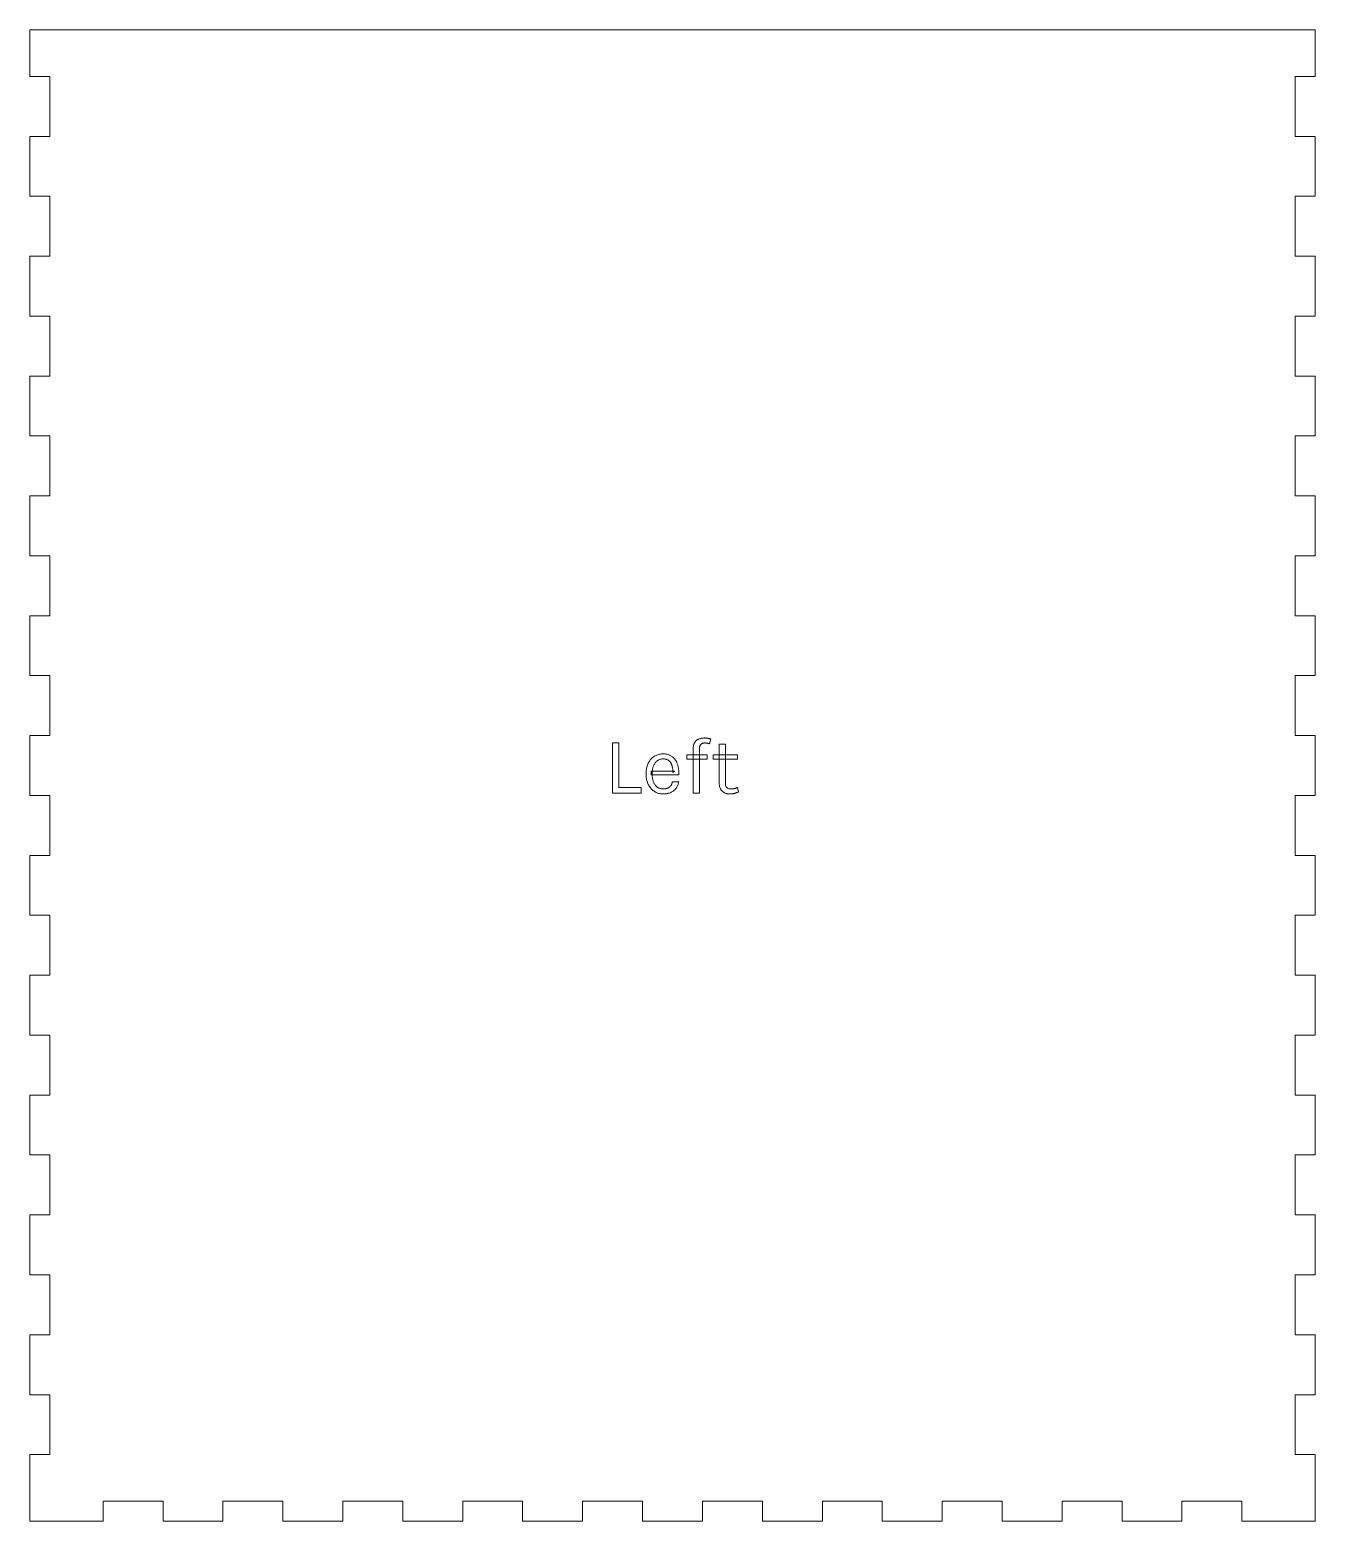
# Model space of a CAD drawing. Extents: x 0 to 665, y 0 to 451.
# Drawn here: x 236 to 429, y 227 to 451 of the extents above; entities that cross this region are included whole.
import ezdxf

# ---------------------------------------------------------------- set-up
doc = ezdxf.new("R2010")
doc.units = 0
doc.layers.get('0').update_dxf_attribs({"lineweight": 0})

msp = doc.modelspace()

# ---------------------------------------------------------------- linework, layer by layer
for p, q in [((239, 451), (236, 451)), ((236, 451), (236, 444)), ((426, 451), (239, 451)), ((429, 451), (426, 451)), ((429, 444), (429, 451)), ((236, 444), (239, 444)), ((239, 444), (239, 435)), ((426, 435), (426, 444)), ((426, 444), (429, 444)), ((239, 435), (236, 435)), ((236, 435), (236, 426)), ((429, 435), (426, 435)), ((429, 426), (429, 435)), ((236, 426), (239, 426)), ((239, 426), (239, 417)), ((426, 417), (426, 426)), ((426, 426), (429, 426)), ((239, 417), (236, 417)), ((236, 417), (236, 408)), ((429, 417), (426, 417)), ((429, 408), (429, 417)), ((236, 408), (239, 408)), ((239, 408), (239, 399)), ((426, 399), (426, 408)), ((426, 408), (429, 408)), ((239, 399), (236, 399)), ((236, 399), (236, 390)), ((429, 399), (426, 399)), ((429, 390), (429, 399)), ((236, 390), (239, 390)), ((239, 390), (239, 381)), ((426, 381), (426, 390)), ((426, 390), (429, 390)), ((239, 381), (236, 381)), ((236, 381), (236, 372)), ((429, 381), (426, 381)), ((429, 372), (429, 381)), ((236, 372), (239, 372)), ((239, 372), (239, 363)), ((426, 363), (426, 372)), ((426, 372), (429, 372)), ((239, 363), (236, 363)), ((236, 363), (236, 354)), ((429, 363), (426, 363)), ((429, 354), (429, 363)), ((236, 354), (239, 354)), ((239, 354), (239, 345)), ((426, 345), (426, 354)), ((426, 354), (429, 354)), ((239, 345), (236, 345)), ((236, 345), (236, 336)), ((429, 345), (426, 345)), ((429, 336), (429, 345)), ((323.515, 343.902), (324.451, 343.902)), ((323.515, 336.366), (323.515, 343.902)), ((323.515, 343.902), (323.515, 343.902)), ((324.451, 343.902), (324.451, 337.182)), ((335.599, 342.99), (335.601, 343.102)), ((335.599, 336.366), (335.599, 342.99)), ((335.601, 343.102), (335.608, 343.21)), ((335.608, 343.21), (335.619, 343.313)), ((335.619, 343.313), (335.634, 343.413)), ((335.634, 343.413), (335.654, 343.508)), ((335.654, 343.508), (335.678, 343.599)), ((335.678, 343.599), (335.706, 343.687)), ((335.706, 343.687), (335.739, 343.77)), ((335.739, 343.77), (335.776, 343.848)), ((335.776, 343.848), (335.818, 343.923)), ((335.818, 343.923), (335.863, 343.994)), ((335.863, 343.994), (335.912, 344.061)), ((335.912, 344.061), (335.963, 344.124)), ((335.963, 344.124), (336.017, 344.183)), ((336.017, 344.183), (336.075, 344.239)), ((336.075, 344.239), (336.135, 344.291)), ((336.135, 344.291), (336.198, 344.339)), ((336.198, 344.339), (336.264, 344.383)), ((336.264, 344.383), (336.334, 344.423)), ((336.334, 344.423), (336.406, 344.46)), ((336.406, 344.46), (336.481, 344.493)), ((336.481, 344.493), (336.557, 344.523)), ((336.536, 343.051), (336.535, 342.978)), ((336.535, 342.978), (336.535, 342.978)), ((336.535, 342.978), (336.535, 336.366)), ((336.54, 343.12), (336.536, 343.051)), ((336.546, 343.186), (336.54, 343.12)), ((336.555, 343.248), (336.546, 343.186)), ((336.567, 343.307), (336.555, 343.248)), ((336.557, 344.523), (336.635, 344.549)), ((336.58, 343.362), (336.567, 343.307)), ((336.597, 343.414), (336.58, 343.362)), ((336.616, 343.462), (336.597, 343.414)), ((336.637, 343.507), (336.616, 343.462)), ((336.635, 344.549), (336.715, 344.571)), ((336.661, 343.548), (336.637, 343.507)), ((336.687, 343.586), (336.661, 343.548)), ((336.714, 343.622), (336.687, 343.586)), ((336.743, 343.655), (336.714, 343.622)), ((336.715, 344.571), (336.797, 344.591)), ((336.772, 343.686), (336.743, 343.655)), ((336.803, 343.714), (336.772, 343.686)), ((336.797, 344.591), (336.88, 344.606)), ((336.836, 343.74), (336.803, 343.714)), ((336.87, 343.763), (336.836, 343.74)), ((336.905, 343.784), (336.87, 343.763)), ((336.88, 344.606), (336.965, 344.618)), ((336.941, 343.802), (336.905, 343.784)), ((336.979, 343.818), (336.941, 343.802)), ((336.965, 344.618), (337.052, 344.627)), ((337.017, 343.832), (336.979, 343.818)), ((337.056, 343.844), (337.017, 343.832)), ((337.052, 344.627), (337.141, 344.632)), ((337.094, 343.855), (337.056, 343.844)), ((337.133, 343.864), (337.094, 343.855)), ((337.171, 343.872), (337.133, 343.864)), ((337.141, 344.632), (337.231, 344.634)), ((337.209, 343.878), (337.171, 343.872)), ((337.248, 343.884), (337.209, 343.878)), ((337.231, 344.634), (337.231, 344.634)), ((337.231, 344.634), (337.28, 344.634)), ((337.286, 343.887), (337.248, 343.884)), ((337.28, 344.634), (337.33, 344.633)), ((337.325, 343.889), (337.286, 343.887)), ((337.363, 343.89), (337.325, 343.889)), ((337.33, 344.633), (337.379, 344.631)), ((337.396, 343.89), (337.363, 343.89)), ((337.363, 343.89), (337.363, 343.89)), ((337.379, 344.631), (337.429, 344.628)), ((337.428, 343.889), (337.396, 343.89)), ((337.462, 343.887), (337.428, 343.889)), ((337.429, 344.628), (337.479, 344.625)), ((337.495, 343.884), (337.462, 343.887)), ((337.479, 344.625), (337.529, 344.621)), ((337.529, 343.881), (337.495, 343.884)), ((337.529, 344.621), (337.58, 344.616)), ((337.563, 343.877), (337.529, 343.881)), ((337.597, 343.872), (337.563, 343.877)), ((337.58, 344.616), (337.63, 344.611)), ((337.632, 343.867), (337.597, 343.872)), ((337.63, 344.611), (337.681, 344.605)), ((337.667, 343.861), (337.632, 343.867)), ((337.702, 343.854), (337.667, 343.861)), ((337.681, 344.605), (337.732, 344.598)), ((337.737, 343.846), (337.702, 343.854)), ((337.732, 344.598), (337.783, 344.59)), ((337.773, 343.838), (337.737, 343.846)), ((337.808, 343.829), (337.773, 343.838)), ((337.783, 344.59), (337.834, 344.582)), ((337.844, 343.819), (337.808, 343.829)), ((337.834, 344.582), (337.885, 344.573)), ((337.88, 343.809), (337.844, 343.819)), ((337.915, 343.798), (337.88, 343.809)), ((337.885, 344.573), (337.936, 344.563)), ((337.951, 343.786), (337.915, 343.798)), ((337.936, 344.563), (337.986, 344.553)), ((337.987, 343.773), (337.951, 343.786)), ((337.986, 344.553), (338.037, 344.542)), ((338.023, 343.76), (337.987, 343.773)), ((338.059, 343.746), (338.023, 343.76)), ((338.037, 344.542), (338.088, 344.53)), ((338.239, 344.49), (338.059, 343.746)), ((338.088, 344.53), (338.138, 344.517)), ((338.138, 344.517), (338.189, 344.504)), ((338.189, 344.504), (338.239, 344.49)), ((338.239, 344.49), (338.239, 344.49)), ((339.517, 337.842), (339.517, 343.698)), ((339.517, 343.698), (340.441, 343.698)), ((340.441, 343.698), (340.441, 337.866)), ((328.69, 340.411), (328.74, 340.56)), ((328.74, 340.56), (328.797, 340.704)), ((328.797, 340.704), (328.861, 340.842)), ((328.861, 340.842), (328.931, 340.974)), ((328.931, 340.974), (329.005, 341.101)), ((329.005, 341.101), (329.085, 341.22)), ((329.085, 341.22), (329.17, 341.334)), ((329.17, 341.334), (329.259, 341.441)), ((329.259, 341.441), (329.354, 341.542)), ((329.354, 341.542), (329.453, 341.637)), ((329.453, 341.637), (329.558, 341.725)), ((329.558, 341.725), (329.667, 341.807)), ((329.686, 340.557), (329.647, 340.467)), ((329.667, 341.807), (329.782, 341.883)), ((329.729, 340.644), (329.686, 340.557)), ((329.775, 340.726), (329.729, 340.644)), ((329.826, 340.806), (329.775, 340.726)), ((329.782, 341.883), (329.901, 341.952)), ((329.88, 340.882), (329.826, 340.806)), ((329.937, 340.954), (329.88, 340.882)), ((329.901, 341.952), (330.023, 342.014)), ((329.999, 341.023), (329.937, 340.954)), ((330.064, 341.088), (329.999, 341.023)), ((330.023, 342.014), (330.148, 342.068)), ((330.132, 341.15), (330.064, 341.088)), ((330.205, 341.208), (330.132, 341.15)), ((330.148, 342.068), (330.276, 342.115)), ((330.281, 341.262), (330.205, 341.208)), ((330.276, 342.115), (330.408, 342.155)), ((330.361, 341.31), (330.281, 341.262)), ((330.444, 341.352), (330.361, 341.31)), ((330.408, 342.155), (330.543, 342.188)), ((330.531, 341.388), (330.444, 341.352)), ((330.622, 341.42), (330.531, 341.388)), ((330.543, 342.188), (330.682, 342.213)), ((330.716, 341.445), (330.622, 341.42)), ((330.682, 342.213), (330.824, 342.231)), ((330.814, 341.465), (330.716, 341.445)), ((330.915, 341.479), (330.814, 341.465)), ((330.824, 342.231), (330.969, 342.242)), ((331.02, 341.487), (330.915, 341.479)), ((330.969, 342.242), (331.117, 342.246)), ((331.129, 341.49), (331.02, 341.487)), ((331.117, 342.246), (331.117, 342.246)), ((331.117, 342.246), (331.246, 342.243)), ((331.215, 341.488), (331.129, 341.49)), ((331.129, 341.49), (331.129, 341.49)), ((331.298, 341.483), (331.215, 341.488)), ((331.246, 342.243), (331.371, 342.235)), ((331.378, 341.474), (331.298, 341.483)), ((331.371, 342.235), (331.492, 342.222)), ((331.454, 341.461), (331.378, 341.474)), ((331.528, 341.445), (331.454, 341.461)), ((331.492, 342.222), (331.609, 342.204)), ((331.598, 341.425), (331.528, 341.445)), ((331.666, 341.402), (331.598, 341.425)), ((331.609, 342.204), (331.723, 342.18)), ((331.73, 341.375), (331.666, 341.402)), ((331.723, 342.18), (331.833, 342.151)), ((331.791, 341.344), (331.73, 341.375)), ((331.849, 341.31), (331.791, 341.344)), ((331.833, 342.151), (331.939, 342.117)), ((331.904, 341.273), (331.849, 341.31)), ((331.957, 341.233), (331.904, 341.273)), ((331.939, 342.117), (332.041, 342.077)), ((332.007, 341.191), (331.957, 341.233)), ((332.054, 341.147), (332.007, 341.191)), ((332.041, 342.077), (332.139, 342.032)), ((332.099, 341.101), (332.054, 341.147)), ((332.142, 341.052), (332.099, 341.101)), ((332.139, 342.032), (332.233, 341.982)), ((332.182, 341.001), (332.142, 341.052)), ((332.22, 340.947), (332.182, 341.001)), ((332.255, 340.891), (332.22, 340.947)), ((332.233, 341.982), (332.324, 341.927)), ((332.287, 340.833), (332.255, 340.891)), ((332.317, 340.773), (332.287, 340.833)), ((332.345, 340.712), (332.317, 340.773)), ((332.324, 341.927), (332.411, 341.869)), ((332.372, 340.65), (332.345, 340.712)), ((332.396, 340.586), (332.372, 340.65)), ((332.418, 340.522), (332.396, 340.586)), ((332.411, 341.869), (332.494, 341.807)), ((332.439, 340.456), (332.418, 340.522)), ((332.494, 341.807), (332.574, 341.741)), ((332.574, 341.741), (332.65, 341.671)), ((332.65, 341.671), (332.723, 341.598)), ((332.723, 341.598), (332.792, 341.521)), ((332.792, 341.521), (332.857, 341.441)), ((332.857, 341.441), (332.919, 341.356)), ((332.919, 341.356), (332.977, 341.268)), ((332.977, 341.268), (333.032, 341.177)), ((333.032, 341.177), (333.083, 341.083)), ((333.083, 341.083), (333.131, 340.987)), ((333.131, 340.987), (333.175, 340.889)), ((333.175, 340.889), (333.216, 340.789)), ((333.216, 340.789), (333.254, 340.686)), ((333.254, 340.686), (333.288, 340.581)), ((333.288, 340.581), (333.319, 340.473)), ((334.663, 341.454), (334.663, 342.102)), ((334.663, 342.102), (337.723, 342.102)), ((337.723, 341.454), (334.663, 341.454)), ((337.723, 342.102), (337.723, 341.454)), ((337.723, 341.454), (337.723, 341.454)), ((338.593, 341.454), (338.593, 342.102)), ((338.593, 342.102), (342.253, 342.102)), ((342.253, 341.454), (338.593, 341.454)), ((342.253, 342.102), (342.253, 341.454)), ((342.253, 341.454), (342.253, 341.454)), ((328.525, 339.222), (328.528, 339.408)), ((328.528, 339.048), (328.525, 339.222)), ((328.525, 339.222), (328.525, 339.222)), ((328.528, 339.408), (328.538, 339.588)), ((328.539, 338.877), (328.528, 339.048)), ((328.538, 339.588), (328.555, 339.763)), ((328.556, 338.711), (328.539, 338.877)), ((328.555, 339.763), (328.579, 339.933)), ((328.579, 338.549), (328.556, 338.711)), ((328.579, 339.933), (328.609, 340.098)), ((328.61, 338.391), (328.579, 338.549)), ((328.609, 340.098), (328.646, 340.257)), ((328.647, 338.237), (328.61, 338.391)), ((328.646, 340.257), (328.69, 340.411)), ((329.281, 339.078), (329.281, 339.654)), ((329.281, 339.654), (332.815, 339.654)), ((333.433, 339.078), (329.281, 339.078)), ((329.463, 339.58), (329.461, 339.474)), ((329.461, 339.474), (329.461, 339.474)), ((329.461, 339.474), (329.461, 339.09)), ((329.461, 339.09), (329.463, 338.971)), ((329.468, 339.685), (329.463, 339.58)), ((329.463, 338.971), (329.468, 338.855)), ((329.478, 339.788), (329.468, 339.685)), ((329.468, 338.855), (329.477, 338.741)), ((329.477, 338.741), (329.49, 338.63)), ((329.491, 339.889), (329.478, 339.788)), ((329.49, 338.63), (329.507, 338.522)), ((329.507, 339.989), (329.491, 339.889)), ((329.528, 340.088), (329.507, 339.989)), ((329.507, 338.522), (329.527, 338.415)), ((329.527, 338.415), (329.551, 338.312)), ((329.552, 340.185), (329.528, 340.088)), ((329.551, 338.312), (329.578, 338.211)), ((329.58, 340.28), (329.552, 340.185)), ((329.612, 340.374), (329.58, 340.28)), ((329.647, 340.467), (329.612, 340.374)), ((332.457, 340.389), (332.439, 340.456)), ((332.473, 340.321), (332.457, 340.389)), ((332.488, 340.252), (332.473, 340.321)), ((332.5, 340.182), (332.488, 340.252)), ((332.511, 340.111), (332.5, 340.182)), ((332.52, 340.04), (332.511, 340.111)), ((332.527, 339.97), (332.52, 340.04)), ((332.534, 339.899), (332.527, 339.97)), ((332.538, 339.828), (332.534, 339.899)), ((332.541, 339.757), (332.538, 339.828)), ((332.815, 339.654), (332.539, 339.474)), ((332.539, 339.474), (332.542, 339.545)), ((332.543, 339.686), (332.541, 339.757)), ((332.542, 339.545), (332.543, 339.616)), ((332.543, 339.616), (332.543, 339.686)), ((333.319, 340.473), (333.346, 340.363)), ((333.346, 340.363), (333.37, 340.251)), ((333.37, 340.251), (333.391, 340.137)), ((333.391, 340.137), (333.408, 340.023)), ((333.408, 340.023), (333.422, 339.907)), ((333.422, 339.907), (333.433, 339.791)), ((333.433, 339.791), (333.441, 339.674)), ((333.441, 339.199), (333.433, 339.078)), ((333.433, 339.078), (333.433, 339.078)), ((333.441, 339.674), (333.446, 339.557)), ((333.446, 339.319), (333.441, 339.199)), ((333.446, 339.557), (333.447, 339.438)), ((333.447, 339.438), (333.446, 339.319)), ((327.811, 336.366), (323.515, 336.366)), ((324.451, 337.182), (327.811, 337.182)), ((327.811, 337.182), (327.811, 336.366)), ((328.691, 338.087), (328.647, 338.237)), ((328.742, 337.941), (328.691, 338.087)), ((328.8, 337.8), (328.742, 337.941)), ((328.864, 337.662), (328.8, 337.8)), ((328.934, 337.529), (328.864, 337.662)), ((329.009, 337.403), (328.934, 337.529)), ((329.09, 337.282), (329.009, 337.403)), ((329.175, 337.167), (329.09, 337.282)), ((329.264, 337.058), (329.175, 337.167)), ((329.359, 336.955), (329.264, 337.058)), ((329.459, 336.858), (329.359, 336.955)), ((329.564, 336.767), (329.459, 336.858)), ((329.673, 336.682), (329.564, 336.767)), ((329.578, 338.211), (329.609, 338.112)), ((329.609, 338.112), (329.644, 338.016)), ((329.644, 338.016), (329.682, 337.923)), ((329.788, 336.603), (329.673, 336.682)), ((329.682, 337.923), (329.725, 337.834)), ((329.725, 337.834), (329.77, 337.749)), ((329.77, 337.749), (329.82, 337.668)), ((329.907, 336.531), (329.788, 336.603)), ((329.82, 337.668), (329.873, 337.591)), ((329.873, 337.591), (329.929, 337.518)), ((330.028, 336.466), (329.907, 336.531)), ((329.929, 337.518), (329.99, 337.449)), ((329.99, 337.449), (330.054, 337.384)), ((330.153, 336.409), (330.028, 336.466)), ((330.054, 337.384), (330.122, 337.323)), ((330.122, 337.323), (330.193, 337.266)), ((330.281, 336.359), (330.153, 336.409)), ((330.193, 337.266), (330.268, 337.214)), ((330.268, 337.214), (330.347, 337.167)), ((330.413, 336.317), (330.281, 336.359)), ((330.347, 337.167), (330.43, 337.125)), ((330.547, 336.283), (330.413, 336.317)), ((330.43, 337.125), (330.517, 337.089)), ((330.517, 337.089), (330.607, 337.059)), ((330.685, 336.256), (330.547, 336.283)), ((330.607, 337.059), (330.701, 337.034)), ((330.826, 336.237), (330.685, 336.256)), ((330.701, 337.034), (330.799, 337.015)), ((330.799, 337.015), (330.901, 337.001)), ((330.97, 336.226), (330.826, 336.237)), ((330.901, 337.001), (331.007, 336.993)), ((331.117, 336.222), (330.97, 336.226)), ((331.007, 336.993), (331.117, 336.99)), ((331.117, 336.99), (331.227, 336.993)), ((331.117, 336.99), (331.117, 336.99)), ((331.239, 336.224), (331.117, 336.222)), ((331.117, 336.222), (331.117, 336.222)), ((331.117, 336.222), (331.117, 336.222)), ((331.227, 336.993), (331.332, 337.001)), ((331.359, 336.231), (331.239, 336.224)), ((331.332, 337.001), (331.434, 337.014)), ((331.476, 336.242), (331.359, 336.231)), ((331.434, 337.014), (331.532, 337.033)), ((331.591, 336.258), (331.476, 336.242)), ((331.532, 337.033), (331.625, 337.058)), ((331.704, 336.277), (331.591, 336.258)), ((331.625, 337.058), (331.715, 337.087)), ((331.813, 336.302), (331.704, 336.277)), ((331.715, 337.087), (331.801, 337.122)), ((331.801, 337.122), (331.883, 337.163)), ((331.92, 336.331), (331.813, 336.302)), ((331.883, 337.163), (331.961, 337.209)), ((332.025, 336.364), (331.92, 336.331)), ((331.961, 337.209), (332.035, 337.26)), ((332.127, 336.402), (332.025, 336.364)), ((332.035, 337.26), (332.104, 337.317)), ((332.104, 337.317), (332.168, 337.378)), ((332.227, 336.444), (332.127, 336.402)), ((332.168, 337.378), (332.226, 337.445)), ((332.226, 337.445), (332.278, 337.517)), ((332.324, 336.49), (332.227, 336.444)), ((332.278, 337.517), (332.325, 337.594)), ((332.417, 336.54), (332.324, 336.49)), ((332.325, 337.594), (332.365, 337.677)), ((332.365, 337.677), (332.401, 337.764)), ((332.401, 337.764), (332.431, 337.857)), ((332.507, 336.594), (332.417, 336.54)), ((332.431, 337.857), (332.455, 337.955)), ((332.455, 337.955), (332.473, 338.058)), ((332.473, 338.058), (332.473, 338.058)), ((332.473, 338.058), (333.445, 338.058)), ((332.593, 336.652), (332.507, 336.594)), ((332.675, 336.713), (332.593, 336.652)), ((332.755, 336.778), (332.675, 336.713)), ((332.831, 336.847), (332.755, 336.778)), ((332.903, 336.92), (332.831, 336.847)), ((332.972, 336.997), (332.903, 336.92)), ((333.037, 337.077), (332.972, 336.997)), ((333.098, 337.161), (333.037, 337.077)), ((333.155, 337.248), (333.098, 337.161)), ((333.207, 337.338), (333.155, 337.248)), ((333.255, 337.431), (333.207, 337.338)), ((333.298, 337.528), (333.255, 337.431)), ((333.337, 337.627), (333.298, 337.528)), ((333.37, 337.73), (333.337, 337.627)), ((333.4, 337.836), (333.37, 337.73)), ((333.425, 337.946), (333.4, 337.836)), ((333.445, 338.058), (333.425, 337.946)), ((336.535, 336.366), (335.599, 336.366)), ((336.535, 336.366), (336.535, 336.366)), ((339.519, 337.736), (339.517, 337.842)), ((339.517, 337.842), (339.517, 337.842)), ((339.526, 337.633), (339.519, 337.736)), ((339.536, 337.534), (339.526, 337.633)), ((339.552, 337.439), (339.536, 337.534)), ((339.571, 337.347), (339.552, 337.439)), ((339.595, 337.259), (339.571, 337.347)), ((339.623, 337.174), (339.595, 337.259)), ((339.655, 337.093), (339.623, 337.174)), ((339.692, 337.016), (339.655, 337.093)), ((339.733, 336.942), (339.692, 337.016)), ((339.778, 336.872), (339.733, 336.942)), ((339.826, 336.805), (339.778, 336.872)), ((339.877, 336.742), (339.826, 336.805)), ((339.931, 336.683), (339.877, 336.742)), ((339.988, 336.627), (339.931, 336.683)), ((340.048, 336.575), (339.988, 336.627)), ((340.112, 336.526), (340.048, 336.575)), ((340.178, 336.481), (340.112, 336.526)), ((340.248, 336.44), (340.178, 336.481)), ((340.321, 336.402), (340.248, 336.44)), ((340.396, 336.368), (340.321, 336.402)), ((340.474, 336.337), (340.396, 336.368)), ((340.441, 337.866), (340.449, 337.697)), ((340.449, 337.697), (340.474, 337.546)), ((340.474, 337.546), (340.516, 337.413)), ((340.553, 336.31), (340.474, 336.337)), ((340.516, 337.413), (340.573, 337.298)), ((340.634, 336.287), (340.553, 336.31)), ((340.573, 337.298), (340.648, 337.2)), ((340.717, 336.267), (340.634, 336.287)), ((340.648, 337.2), (340.739, 337.12)), ((340.802, 336.251), (340.717, 336.267)), ((340.739, 337.12), (340.847, 337.058)), ((340.889, 336.238), (340.802, 336.251)), ((340.847, 337.058), (340.971, 337.014)), ((340.978, 336.229), (340.889, 336.238)), ((340.971, 337.014), (341.112, 336.987)), ((341.068, 336.224), (340.978, 336.229)), ((341.161, 336.222), (341.068, 336.224)), ((341.112, 336.987), (341.269, 336.978)), ((341.226, 336.223), (341.161, 336.222)), ((341.161, 336.222), (341.161, 336.222)), ((341.161, 336.222), (341.161, 336.222)), ((341.29, 336.225), (341.226, 336.223)), ((341.269, 336.978), (341.318, 336.979)), ((341.269, 336.978), (341.269, 336.978)), ((341.354, 336.23), (341.29, 336.225)), ((341.318, 336.979), (341.367, 336.98)), ((341.417, 336.235), (341.354, 336.23)), ((341.367, 336.98), (341.415, 336.983)), ((341.415, 336.983), (341.463, 336.987)), ((341.48, 336.243), (341.417, 336.235)), ((341.463, 336.987), (341.511, 336.991)), ((341.542, 336.252), (341.48, 336.243)), ((341.511, 336.991), (341.559, 336.997)), ((341.604, 336.263), (341.542, 336.252)), ((341.559, 336.997), (341.606, 337.004)), ((341.666, 336.276), (341.604, 336.263)), ((341.606, 337.004), (341.653, 337.013)), ((341.653, 337.013), (341.7, 337.022)), ((341.727, 336.29), (341.666, 336.276)), ((341.7, 337.022), (341.746, 337.032)), ((341.788, 336.306), (341.727, 336.29)), ((341.746, 337.032), (341.793, 337.043)), ((341.849, 336.323), (341.788, 336.306)), ((341.793, 337.043), (341.841, 337.056)), ((341.841, 337.056), (341.89, 337.069)), ((341.909, 336.342), (341.849, 336.323)), ((341.89, 337.069), (341.94, 337.084)), ((341.97, 336.361), (341.909, 336.342)), ((341.94, 337.084), (341.991, 337.099)), ((342.031, 336.381), (341.97, 336.361)), ((341.991, 337.099), (342.044, 337.116)), ((342.092, 336.402), (342.031, 336.381)), ((342.044, 337.116), (342.097, 337.134)), ((342.153, 336.424), (342.092, 336.402)), ((342.097, 337.134), (342.152, 337.153)), ((342.152, 337.153), (342.208, 337.173)), ((342.214, 336.447), (342.153, 336.424)), ((342.208, 337.173), (342.265, 337.194)), ((342.275, 336.471), (342.214, 336.447)), ((342.265, 337.194), (342.265, 337.194)), ((342.265, 337.194), (342.397, 336.522)), ((342.336, 336.496), (342.275, 336.471)), ((342.397, 336.522), (342.336, 336.496)), ((236, 336), (239, 336)), ((239, 336), (239, 327)), ((426, 327), (426, 336)), ((426, 336), (429, 336)), ((239, 327), (236, 327)), ((236, 327), (236, 318)), ((429, 327), (426, 327)), ((429, 318), (429, 327)), ((236, 318), (239, 318)), ((239, 318), (239, 309)), ((426, 309), (426, 318)), ((426, 318), (429, 318)), ((239, 309), (236, 309)), ((236, 309), (236, 300)), ((429, 309), (426, 309)), ((429, 300), (429, 309)), ((236, 300), (239, 300)), ((239, 300), (239, 291)), ((426, 291), (426, 300)), ((426, 300), (429, 300)), ((239, 291), (236, 291)), ((236, 291), (236, 282)), ((429, 291), (426, 291)), ((429, 282), (429, 291)), ((236, 282), (239, 282)), ((239, 282), (239, 273)), ((426, 273), (426, 282)), ((426, 282), (429, 282)), ((239, 273), (236, 273)), ((236, 273), (236, 264)), ((429, 273), (426, 273)), ((429, 264), (429, 273)), ((236, 264), (239, 264)), ((239, 264), (239, 255)), ((426, 255), (426, 264)), ((426, 264), (429, 264)), ((239, 255), (236, 255)), ((236, 255), (236, 246)), ((429, 255), (426, 255)), ((429, 246), (429, 255)), ((236, 246), (239, 246)), ((239, 246), (239, 237)), ((426, 237), (426, 246)), ((426, 246), (429, 246)), ((239, 237), (236, 237)), ((236, 237), (236, 230)), ((429, 237), (426, 237)), ((429, 230), (429, 237)), ((236, 230), (236, 227)), ((247, 227), (247, 230)), ((247, 230), (256, 230)), ((256, 230), (256, 227)), ((265, 227), (265, 230)), ((265, 230), (274, 230)), ((274, 230), (274, 227)), ((283, 227), (283, 230)), ((283, 230), (292, 230)), ((292, 230), (292, 227)), ((301, 227), (301, 230)), ((301, 230), (310, 230)), ((310, 230), (310, 227)), ((319, 227), (319, 230)), ((319, 230), (328, 230)), ((328, 230), (328, 227)), ((337, 227), (337, 230)), ((337, 230), (346, 230)), ((346, 230), (346, 227)), ((355, 227), (355, 230)), ((355, 230), (364, 230)), ((364, 230), (364, 227)), ((373, 227), (373, 230)), ((373, 230), (382, 230)), ((382, 230), (382, 227)), ((391, 227), (391, 230)), ((391, 230), (400, 230)), ((400, 230), (400, 227)), ((409, 227), (409, 230)), ((409, 230), (418, 230)), ((418, 230), (418, 227)), ((429, 227), (429, 230)), ((236, 227), (239, 227)), ((239, 227), (247, 227)), ((256, 227), (265, 227)), ((274, 227), (283, 227)), ((292, 227), (301, 227)), ((310, 227), (319, 227)), ((328, 227), (337, 227)), ((346, 227), (355, 227)), ((364, 227), (373, 227)), ((382, 227), (391, 227)), ((400, 227), (409, 227)), ((418, 227), (426, 227)), ((426, 227), (429, 227))]:
    msp.add_line(p, q)

doc.saveas('drawing.dxf')
